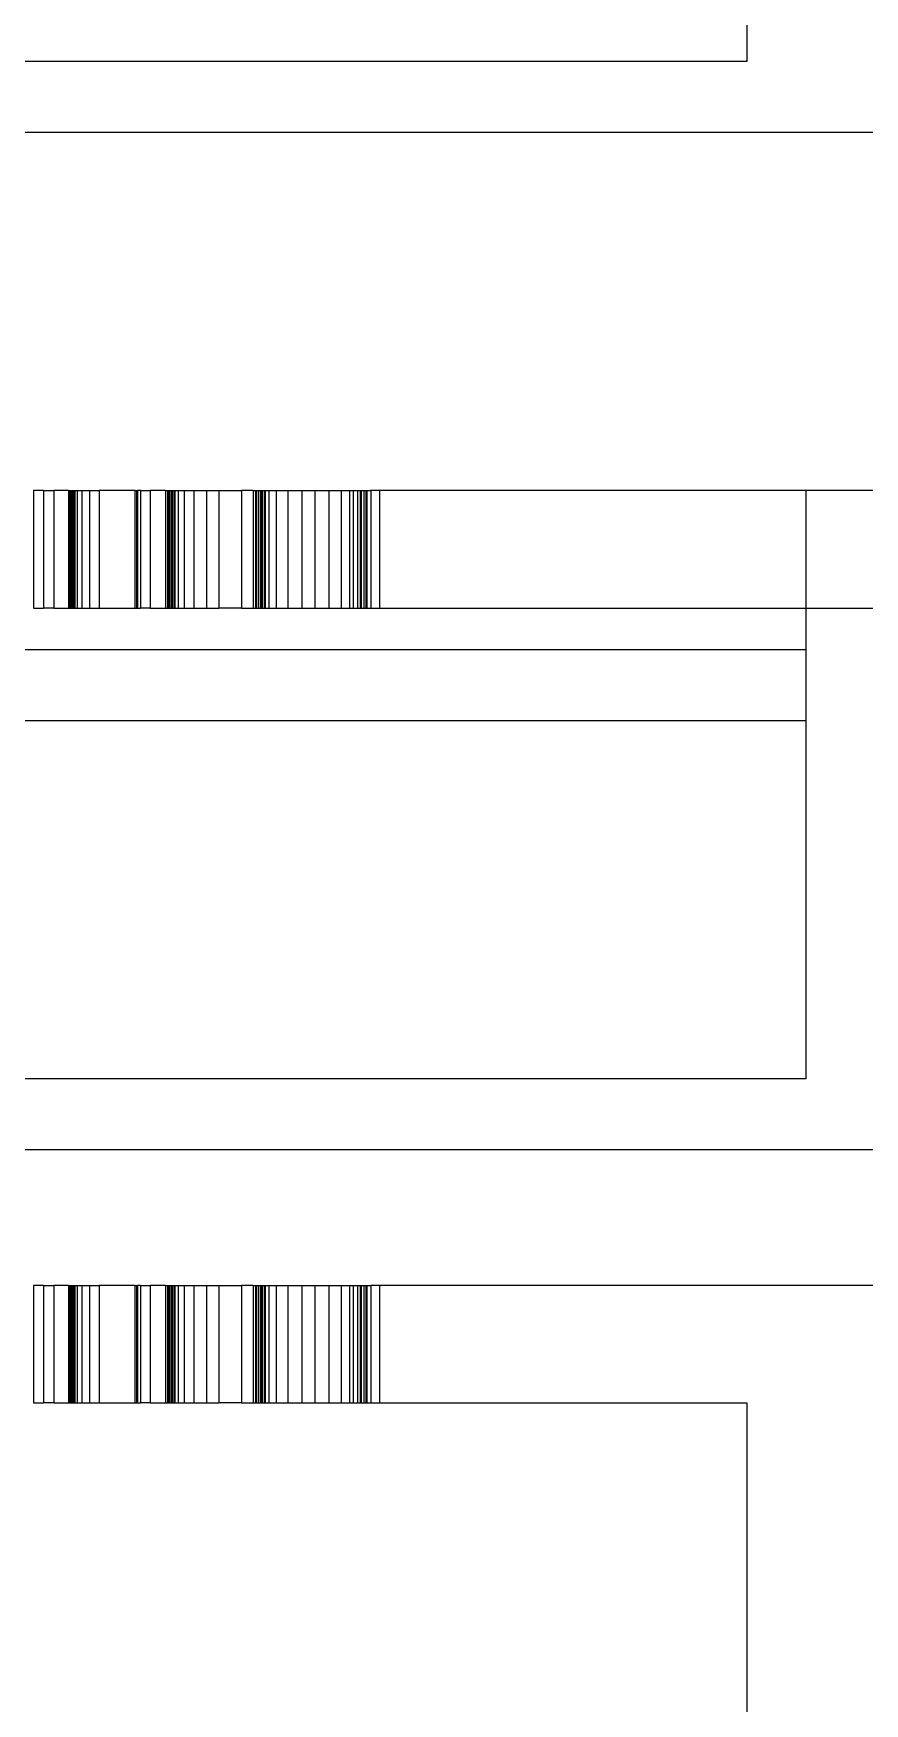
# Model space of a CAD drawing. Extents: x -3282 to 4846, y -1718 to 1845.
# Drawn here: x 3763.6 to 3834.2, y 842.1 to 984.1 of the extents above; entities that cross this region are included whole.
import ezdxf

# ---------------------------------------------------------------- set-up
doc = ezdxf.new("R2010")
doc.units = 0
doc.layers.get('0').update_dxf_attribs({"linetype": 'CONTINUOUS'})

msp = doc.modelspace()

# ---------------------------------------------------------------- linework, layer by layer
at = {"color": 1}
for p, q in [((3824.242788, 1081.661723), (3824.242788, 981.661723)), ((3824.242788, 981.661723), (3709.242788, 981.661723)), ((3709.242788, 975.661723), (3959.242788, 975.661723)), ((3763.569219, 945.189722), (3763.572924, 945.189722)), ((3763.572924, 945.189722), (3763.572924, 935.189722)), ((3764.43603, 945.189722), (3763.572924, 945.189722)), ((3764.43603, 945.189722), (3764.43603, 935.189722)), ((3764.43603, 945.189722), (3765.316665, 945.189722)), ((3765.316665, 945.189722), (3765.316665, 935.189722)), ((3766.565062, 945.189722), (3765.316665, 945.189722)), ((3766.565062, 945.189722), (3766.565062, 935.189722)), ((3766.565062, 945.189722), (3766.652487, 945.189722)), ((3766.652487, 945.189722), (3766.652487, 935.189722)), ((3766.652487, 945.189722), (3766.688294, 945.189722)), ((3766.688294, 945.189722), (3766.688294, 935.189722)), ((3766.688294, 945.189722), (3766.771182, 945.189722)), ((3766.771182, 945.189722), (3766.771182, 935.189722)), ((3766.771182, 945.189722), (3766.775072, 945.189722)), ((3766.775072, 945.189722), (3766.775072, 935.189722)), ((3766.775072, 945.189722), (3766.860446, 945.189722)), ((3766.860446, 945.189722), (3766.860446, 935.189722)), ((3766.860446, 945.189722), (3766.903508, 945.189722)), ((3766.903508, 945.189722), (3766.903508, 935.189722)), ((3766.903508, 945.189722), (3766.95605, 945.189722)), ((3766.95605, 945.189722), (3766.95605, 935.189722)), ((3766.95605, 945.189722), (3767.059802, 945.189722)), ((3767.059802, 945.189722), (3767.059802, 935.189722)), ((3767.059802, 945.189722), (3767.094121, 945.189722)), ((3767.094121, 945.189722), (3767.094121, 935.189722)), ((3767.094121, 945.189722), (3767.286995, 945.189722)), ((3767.286993, 945.189722), (3767.286993, 935.189722)), ((3767.286993, 945.189722), (3767.684926, 945.189722)), ((3767.684926, 945.189722), (3767.684926, 935.189722)), ((3767.684926, 945.189722), (3768.338644, 945.189722)), ((3768.338644, 945.189722), (3768.338644, 935.189722)), ((3768.338644, 945.189722), (3769.161335, 945.189722)), ((3772.219201, 945.189722), (3769.161335, 945.189722)), ((3769.161335, 945.189722), (3769.161335, 935.189722)), ((3772.219201, 945.189722), (3772.342434, 945.189722)), ((3772.219201, 935.189722), (3772.219201, 945.189722)), ((3772.342434, 945.189722), (3772.342434, 935.189722)), ((3772.342434, 945.189722), (3772.424794, 945.189722)), ((3772.424794, 945.189722), (3772.424794, 935.189722)), ((3772.666152, 945.189722), (3772.424794, 945.189722)), ((3772.666152, 945.189722), (3772.666152, 935.189722)), ((3772.666152, 945.189722), (3773.488625, 945.189722)), ((3773.488625, 945.189722), (3773.488625, 935.189722)), ((3774.808249, 945.189722), (3773.488625, 945.189722)), ((3774.808249, 945.189722), (3774.808249, 935.189722)), ((3774.808249, 945.189722), (3774.963934, 945.189722)), ((3774.963934, 945.189722), (3774.963934, 935.189722)), ((3774.963934, 945.189722), (3775.02134, 945.189722)), ((3775.02134, 945.189722), (3775.02134, 935.189722)), ((3775.02134, 945.189722), (3775.147672, 945.189722)), ((3775.147672, 945.189722), (3775.147672, 935.189722)), ((3775.147672, 945.189722), (3775.153462, 945.189722)), ((3775.153462, 945.189722), (3775.153462, 935.189722)), ((3775.153462, 945.189722), (3775.278387, 945.189722)), ((3775.278387, 945.189722), (3775.278387, 935.189722)), ((3775.278387, 945.189722), (3775.340157, 945.189722)), ((3775.340157, 945.189722), (3775.340157, 935.189722)), ((3775.340157, 945.189722), (3775.414654, 945.189722)), ((3775.414654, 945.189722), (3775.414654, 935.189722)), ((3775.414654, 945.189722), (3775.559468, 945.189722)), ((3775.559468, 945.189722), (3775.559468, 935.189722)), ((3775.559468, 945.189722), (3775.606809, 945.189722)), ((3775.606809, 945.189722), (3775.606809, 935.189722)), ((3775.606809, 945.189722), (3775.86881, 945.189722)), ((3775.868807, 945.189722), (3775.868807, 935.189722)), ((3775.868807, 945.189722), (3776.392812, 945.189722)), ((3776.392812, 945.189722), (3776.392812, 935.189722)), ((3776.392812, 945.189722), (3777.22398, 945.189722)), ((3777.22398, 945.189722), (3777.22398, 935.189722)), ((3777.22398, 945.189722), (3778.284887, 945.189722)), ((3778.284887, 945.189722), (3778.284887, 935.189722)), ((3778.284887, 945.189722), (3779.338744, 945.189722)), ((3779.338743, 945.189722), (3779.338743, 935.189722)), ((3779.338743, 945.189722), (3781.252573, 945.189722)), ((3781.252573, 945.189722), (3781.252573, 935.189722)), ((3782.242559, 945.189722), (3781.252573, 945.189722)), ((3782.242559, 945.189722), (3782.242559, 935.189722)), ((3782.242559, 945.189722), (3782.459699, 945.189722)), ((3782.459699, 945.189722), (3782.459699, 935.189722)), ((3782.459699, 945.189722), (3782.536195, 945.189722)), ((3782.536195, 945.189722), (3782.536195, 935.189722)), ((3782.536195, 945.189722), (3782.700451, 945.189722)), ((3782.700451, 945.189722), (3782.700451, 935.189722)), ((3782.700451, 945.189722), (3782.707888, 945.189722)), ((3782.707888, 945.189722), (3782.707888, 935.189722)), ((3782.707888, 945.189722), (3782.866903, 945.189722)), ((3782.866903, 945.189722), (3782.866903, 935.189722)), ((3782.866903, 945.189722), (3782.944683, 945.189722)), ((3782.944683, 945.189722), (3782.944683, 935.189722)), ((3782.944683, 945.189722), (3783.037877, 945.189722)), ((3783.037877, 945.189722), (3783.037877, 935.189722)), ((3783.037877, 945.189722), (3783.217425, 945.189722)), ((3783.217425, 945.189722), (3783.217425, 935.189722)), ((3783.217425, 945.189722), (3783.275719, 945.189722)), ((3783.275719, 945.189722), (3783.275719, 935.189722)), ((3783.275719, 945.189722), (3783.595396, 945.189722)), ((3783.595393, 945.189722), (3783.595393, 935.189722)), ((3783.595393, 945.189722), (3784.222568, 945.189722)), ((3784.222568, 945.189722), (3784.222568, 935.189722)), ((3784.222568, 945.189722), (3785.19486, 945.189722)), ((3785.19486, 945.189722), (3785.19486, 935.189722)), ((3785.19486, 945.189722), (3786.401156, 945.189722)), ((3786.401156, 945.189722), (3787.498227, 945.189722)), ((3786.401156, 945.189722), (3786.401156, 935.189722)), ((3787.498227, 945.189722), (3788.700948, 945.189722)), ((3787.498227, 945.189722), (3787.498227, 935.189722)), ((3788.700948, 945.189722), (3789.738761, 945.189722)), ((3788.700948, 945.189722), (3788.700948, 935.189722)), ((3789.738761, 945.189722), (3790.455441, 945.189722)), ((3789.738761, 945.189722), (3789.738761, 935.189722)), ((3790.455441, 945.189722), (3790.76207, 945.189722)), ((3790.455441, 945.189722), (3790.455441, 935.189722)), ((3790.76207, 945.189722), (3791.12884, 945.189722)), ((3790.76207, 945.189722), (3790.76207, 935.189722)), ((3791.12884, 945.189722), (3791.137872, 945.189722)), ((3791.12884, 945.189722), (3791.12884, 935.189722)), ((3791.137872, 945.189722), (3791.35887, 945.189722)), ((3791.137872, 945.189722), (3791.137872, 935.189722)), ((3791.35887, 945.189722), (3791.431291, 945.189722)), ((3791.35887, 945.189722), (3791.35887, 935.189722)), ((3791.431291, 945.189722), (3791.66885, 945.189722)), ((3791.431291, 945.189722), (3791.431291, 935.189722)), ((3791.66885, 945.189722), (3791.840868, 945.189722)), ((3791.66885, 945.189722), (3791.66885, 935.189722)), ((3791.840868, 945.189722), (3791.924475, 945.189722)), ((3791.840868, 945.189722), (3791.840868, 935.189722)), ((3791.924468, 945.189722), (3792.272762, 945.189722)), ((3791.924468, 945.189722), (3791.924468, 935.189722)), ((3792.992297, 945.189722), (3792.272762, 945.189722)), ((3792.272762, 945.189722), (3792.272762, 935.189722)), ((3792.992788, 945.189722), (3792.992788, 935.189722)), ((3792.992788, 945.189722), (3792.992788, 935.189722)), ((3875.492788, 945.189722), (3792.992788, 945.189722)), ((3829.242788, 945.189722), (3829.242788, 895.189722)), ((3839.242788, 945.189722), (3829.242788, 945.189722)), ((3829.242788, 945.189722), (3829.242788, 895.189722)), ((3763.569219, 935.189722), (3763.572924, 935.189722)), ((3763.572924, 935.189722), (3764.43603, 935.189722)), ((3765.316665, 935.189722), (3764.43603, 935.189722)), ((3765.316665, 935.189722), (3766.565062, 935.189722)), ((3766.565062, 935.189722), (3766.652487, 935.189722)), ((3766.652487, 935.189722), (3766.688294, 935.189722)), ((3766.688294, 935.189722), (3766.771182, 935.189722)), ((3766.771182, 935.189722), (3766.775072, 935.189722)), ((3766.775072, 935.189722), (3766.860446, 935.189722)), ((3766.860446, 935.189722), (3766.903508, 935.189722)), ((3766.903508, 935.189722), (3766.95605, 935.189722)), ((3766.95605, 935.189722), (3767.059802, 935.189722)), ((3767.059802, 935.189722), (3767.094121, 935.189722)), ((3767.094121, 935.189722), (3767.286995, 935.189722)), ((3767.286993, 935.189722), (3767.684926, 935.189722)), ((3767.684926, 935.189722), (3768.338644, 935.189722)), ((3768.338644, 935.189722), (3769.161335, 935.189722)), ((3769.161335, 935.189722), (3772.219201, 935.189722)), ((3772.219201, 935.189722), (3772.342434, 935.189722)), ((3772.342434, 935.189722), (3772.424794, 935.189722)), ((3772.424794, 935.189722), (3772.666152, 935.189722)), ((3773.488625, 935.189722), (3772.666152, 935.189722)), ((3773.488625, 935.189722), (3774.808249, 935.189722)), ((3774.808249, 935.189722), (3774.963934, 935.189722)), ((3774.963934, 935.189722), (3775.02134, 935.189722)), ((3775.02134, 935.189722), (3775.147672, 935.189722)), ((3775.147672, 935.189722), (3775.153462, 935.189722)), ((3775.153462, 935.189722), (3775.278387, 935.189722)), ((3775.278387, 935.189722), (3775.340157, 935.189722)), ((3775.340157, 935.189722), (3775.414654, 935.189722)), ((3775.414654, 935.189722), (3775.559468, 935.189722)), ((3775.559468, 935.189722), (3775.606809, 935.189722)), ((3775.606809, 935.189722), (3775.86881, 935.189722)), ((3775.868807, 935.189722), (3776.392812, 935.189722)), ((3776.392812, 935.189722), (3777.22398, 935.189722)), ((3777.22398, 935.189722), (3778.284887, 935.189722)), ((3778.284887, 935.189722), (3779.338744, 935.189722)), ((3781.252573, 935.189722), (3779.338743, 935.189722)), ((3781.252573, 935.189722), (3782.242559, 935.189722)), ((3782.242559, 935.189722), (3782.459699, 935.189722)), ((3782.459699, 935.189722), (3782.536195, 935.189722)), ((3782.536195, 935.189722), (3782.700451, 935.189722)), ((3782.700451, 935.189722), (3782.707888, 935.189722)), ((3782.707888, 935.189722), (3782.866903, 935.189722)), ((3782.866903, 935.189722), (3782.944683, 935.189722)), ((3782.944683, 935.189722), (3783.037877, 935.189722)), ((3783.037877, 935.189722), (3783.217425, 935.189722)), ((3783.217425, 935.189722), (3783.275719, 935.189722)), ((3783.275719, 935.189722), (3783.595396, 935.189722)), ((3783.595393, 935.189722), (3784.222568, 935.189722)), ((3784.222568, 935.189722), (3785.19486, 935.189722)), ((3785.19486, 935.189722), (3786.401156, 935.189722)), ((3786.401156, 935.189722), (3787.498227, 935.189722)), ((3787.498227, 935.189722), (3788.700948, 935.189722)), ((3788.700948, 935.189722), (3789.738761, 935.189722)), ((3789.738761, 935.189722), (3790.455441, 935.189722)), ((3790.455441, 935.189722), (3790.76207, 935.189722)), ((3790.76207, 935.189722), (3791.12884, 935.189722)), ((3791.12884, 935.189722), (3791.137872, 935.189722)), ((3791.137872, 935.189722), (3791.35887, 935.189722)), ((3791.35887, 935.189722), (3791.431291, 935.189722)), ((3791.431291, 935.189722), (3791.66885, 935.189722)), ((3791.66885, 935.189722), (3791.840868, 935.189722)), ((3791.840868, 935.189722), (3791.924475, 935.189722)), ((3791.924468, 935.189722), (3792.272762, 935.189722)), ((3792.272762, 935.189722), (3792.992297, 935.189722)), ((3792.992788, 935.189722), (3875.492788, 935.189722)), ((3829.242788, 931.661723), (3754.242788, 931.661723)), ((3754.242788, 925.661723), (3829.242788, 925.661723)), ((3829.242788, 895.189722), (3724.242788, 895.189722)), ((3724.242788, 889.189722), (3944.242788, 889.189722)), ((3763.569219, 877.63854), (3763.572924, 877.63854)), ((3763.569219, 877.63854), (3763.569219, 867.63854)), ((3764.43603, 877.63854), (3763.572924, 877.63854)), ((3763.572924, 877.63854), (3763.572924, 867.63854)), ((3764.43603, 877.63854), (3765.316665, 877.63854)), ((3764.43603, 877.63854), (3764.43603, 867.63854)), ((3766.565062, 877.63854), (3765.316665, 877.63854)), ((3765.316665, 877.63854), (3765.316665, 867.63854)), ((3766.565062, 877.63854), (3766.652487, 877.63854)), ((3766.565062, 877.63854), (3766.565062, 867.63854)), ((3766.652487, 877.63854), (3766.688294, 877.63854)), ((3766.652487, 877.63854), (3766.652487, 867.63854)), ((3766.688294, 877.63854), (3766.771182, 877.63854)), ((3766.688294, 877.63854), (3766.688294, 867.63854)), ((3766.771182, 877.63854), (3766.775072, 877.63854)), ((3766.771182, 877.63854), (3766.771182, 867.63854)), ((3766.775072, 877.63854), (3766.860446, 877.63854)), ((3766.775072, 877.63854), (3766.775072, 867.63854)), ((3766.860446, 877.63854), (3766.903508, 877.63854)), ((3766.860446, 877.63854), (3766.860446, 867.63854)), ((3766.903508, 877.63854), (3766.95605, 877.63854)), ((3766.903508, 877.63854), (3766.903508, 867.63854)), ((3766.95605, 877.63854), (3767.059802, 877.63854)), ((3766.95605, 877.63854), (3766.95605, 867.63854)), ((3767.059802, 877.63854), (3767.094121, 877.63854)), ((3767.059802, 877.63854), (3767.059802, 867.63854)), ((3767.094121, 877.63854), (3767.286995, 877.63854)), ((3767.094121, 877.63854), (3767.094121, 867.63854)), ((3767.286993, 877.63854), (3767.684926, 877.63854)), ((3767.286993, 877.63854), (3767.286993, 867.63854)), ((3767.684926, 877.63854), (3768.338644, 877.63854)), ((3767.684926, 877.63854), (3767.684926, 867.63854)), ((3768.338644, 877.63854), (3769.161335, 877.63854)), ((3768.338644, 877.63854), (3768.338644, 867.63854)), ((3769.161335, 877.63854), (3769.161335, 867.63854)), ((3772.219201, 877.63854), (3769.161335, 877.63854)), ((3772.219201, 877.63854), (3772.342434, 877.63854)), ((3772.219201, 867.63854), (3772.219201, 877.63854)), ((3772.342434, 877.63854), (3772.424794, 877.63854)), ((3772.342434, 877.63854), (3772.342434, 867.63854)), ((3772.666152, 877.63854), (3772.424794, 877.63854)), ((3772.424794, 877.63854), (3772.424794, 867.63854)), ((3772.666152, 877.63854), (3773.488625, 877.63854)), ((3772.666152, 877.63854), (3772.666152, 867.63854)), ((3774.808249, 877.63854), (3773.488625, 877.63854)), ((3773.488625, 877.63854), (3773.488625, 867.63854)), ((3774.808249, 877.63854), (3774.963934, 877.63854)), ((3774.808249, 877.63854), (3774.808249, 867.63854)), ((3774.963934, 877.63854), (3775.02134, 877.63854)), ((3774.963934, 877.63854), (3774.963934, 867.63854)), ((3775.02134, 877.63854), (3775.147672, 877.63854)), ((3775.02134, 877.63854), (3775.02134, 867.63854)), ((3775.147672, 877.63854), (3775.153462, 877.63854)), ((3775.147672, 877.63854), (3775.147672, 867.63854)), ((3775.153462, 877.63854), (3775.278387, 877.63854)), ((3775.153462, 877.63854), (3775.153462, 867.63854)), ((3775.278387, 877.63854), (3775.340157, 877.63854)), ((3775.278387, 877.63854), (3775.278387, 867.63854)), ((3775.340157, 877.63854), (3775.414654, 877.63854)), ((3775.340157, 877.63854), (3775.340157, 867.63854)), ((3775.414654, 877.63854), (3775.559468, 877.63854)), ((3775.414654, 877.63854), (3775.414654, 867.63854)), ((3775.559468, 877.63854), (3775.606809, 877.63854)), ((3775.559468, 877.63854), (3775.559468, 867.63854)), ((3775.606809, 877.63854), (3775.86881, 877.63854)), ((3775.606809, 877.63854), (3775.606809, 867.63854)), ((3775.868807, 877.63854), (3776.392812, 877.63854)), ((3775.868807, 877.63854), (3775.868807, 867.63854)), ((3776.392812, 877.63854), (3777.22398, 877.63854)), ((3776.392812, 877.63854), (3776.392812, 867.63854)), ((3777.22398, 877.63854), (3778.284887, 877.63854)), ((3777.22398, 877.63854), (3777.22398, 867.63854)), ((3778.284887, 877.63854), (3779.338744, 877.63854)), ((3778.284887, 877.63854), (3778.284887, 867.63854)), ((3779.338743, 877.63854), (3781.252573, 877.63854)), ((3779.338743, 877.63854), (3779.338743, 867.63854)), ((3782.242559, 877.63854), (3781.252573, 877.63854)), ((3781.252573, 877.63854), (3781.252573, 867.63854)), ((3782.242559, 877.63854), (3782.459699, 877.63854)), ((3782.242559, 877.63854), (3782.242559, 867.63854)), ((3782.459699, 877.63854), (3782.536195, 877.63854)), ((3782.459699, 877.63854), (3782.459699, 867.63854)), ((3782.536195, 877.63854), (3782.700451, 877.63854)), ((3782.536195, 877.63854), (3782.536195, 867.63854)), ((3782.700451, 877.63854), (3782.707888, 877.63854)), ((3782.700451, 877.63854), (3782.700451, 867.63854)), ((3782.707888, 877.63854), (3782.866903, 877.63854)), ((3782.707888, 877.63854), (3782.707888, 867.63854)), ((3782.866903, 877.63854), (3782.944683, 877.63854)), ((3782.866903, 877.63854), (3782.866903, 867.63854)), ((3782.944683, 877.63854), (3783.037877, 877.63854)), ((3782.944683, 877.63854), (3782.944683, 867.63854)), ((3783.037877, 877.63854), (3783.217425, 877.63854)), ((3783.037877, 877.63854), (3783.037877, 867.63854)), ((3783.217425, 877.63854), (3783.275719, 877.63854)), ((3783.217425, 877.63854), (3783.217425, 867.63854)), ((3783.275719, 877.63854), (3783.595396, 877.63854)), ((3783.275719, 877.63854), (3783.275719, 867.63854)), ((3783.595393, 877.63854), (3784.222568, 877.63854)), ((3783.595393, 877.63854), (3783.595393, 867.63854)), ((3784.222568, 877.63854), (3785.19486, 877.63854)), ((3784.222568, 877.63854), (3784.222568, 867.63854)), ((3785.19486, 877.63854), (3786.401156, 877.63854)), ((3785.19486, 877.63854), (3785.19486, 867.63854)), ((3786.401156, 877.63854), (3787.498227, 877.63854)), ((3786.401156, 877.63854), (3786.401156, 867.63854)), ((3787.498227, 877.63854), (3788.700948, 877.63854)), ((3787.498227, 877.63854), (3787.498227, 867.63854)), ((3788.700948, 877.63854), (3789.738761, 877.63854)), ((3788.700948, 877.63854), (3788.700948, 867.63854)), ((3789.738761, 877.63854), (3790.455441, 877.63854)), ((3789.738761, 877.63854), (3789.738761, 867.63854)), ((3790.455441, 877.63854), (3790.76207, 877.63854)), ((3790.455441, 877.63854), (3790.455441, 867.63854)), ((3790.76207, 877.63854), (3791.12884, 877.63854)), ((3790.76207, 877.63854), (3790.76207, 867.63854)), ((3791.12884, 877.63854), (3791.137872, 877.63854)), ((3791.12884, 877.63854), (3791.12884, 867.63854)), ((3791.137872, 877.63854), (3791.35887, 877.63854)), ((3791.137872, 877.63854), (3791.137872, 867.63854)), ((3791.35887, 877.63854), (3791.431291, 877.63854)), ((3791.35887, 877.63854), (3791.35887, 867.63854)), ((3791.431291, 877.63854), (3791.66885, 877.63854)), ((3791.431291, 877.63854), (3791.431291, 867.63854)), ((3791.66885, 877.63854), (3791.840868, 877.63854)), ((3791.66885, 877.63854), (3791.66885, 867.63854)), ((3791.840868, 877.63854), (3791.924475, 877.63854)), ((3791.840868, 877.63854), (3791.840868, 867.63854)), ((3791.924468, 877.63854), (3792.272762, 877.63854)), ((3791.924468, 877.63854), (3791.924468, 867.63854)), ((3792.992297, 877.63854), (3792.272762, 877.63854)), ((3792.272762, 877.63854), (3792.272762, 867.63854)), ((3792.992788, 877.63854), (3792.992788, 867.63854)), ((3792.992788, 877.63854), (3792.992788, 867.63854)), ((3875.492788, 877.63854), (3792.992788, 877.63854)), ((3763.569219, 867.63854), (3763.572924, 867.63854)), ((3763.572924, 867.63854), (3764.43603, 867.63854)), ((3765.316665, 867.63854), (3764.43603, 867.63854)), ((3765.316665, 867.63854), (3766.565062, 867.63854)), ((3766.565062, 867.63854), (3766.652487, 867.63854)), ((3766.652487, 867.63854), (3766.688294, 867.63854)), ((3766.688294, 867.63854), (3766.771182, 867.63854)), ((3766.771182, 867.63854), (3766.775072, 867.63854)), ((3766.775072, 867.63854), (3766.860446, 867.63854)), ((3766.860446, 867.63854), (3766.903508, 867.63854)), ((3766.903508, 867.63854), (3766.95605, 867.63854)), ((3766.95605, 867.63854), (3767.059802, 867.63854)), ((3767.059802, 867.63854), (3767.094121, 867.63854)), ((3767.094121, 867.63854), (3767.286995, 867.63854)), ((3767.286993, 867.63854), (3767.684926, 867.63854)), ((3767.684926, 867.63854), (3768.338644, 867.63854)), ((3768.338644, 867.63854), (3769.161335, 867.63854)), ((3769.161335, 867.63854), (3772.219201, 867.63854)), ((3772.219201, 867.63854), (3772.342434, 867.63854)), ((3772.342434, 867.63854), (3772.424794, 867.63854)), ((3772.424794, 867.63854), (3772.666152, 867.63854)), ((3773.488625, 867.63854), (3772.666152, 867.63854)), ((3773.488625, 867.63854), (3774.808249, 867.63854)), ((3774.808249, 867.63854), (3774.963934, 867.63854)), ((3774.963934, 867.63854), (3775.02134, 867.63854)), ((3775.02134, 867.63854), (3775.147672, 867.63854)), ((3775.147672, 867.63854), (3775.153462, 867.63854)), ((3775.153462, 867.63854), (3775.278387, 867.63854)), ((3775.278387, 867.63854), (3775.340157, 867.63854)), ((3775.340157, 867.63854), (3775.414654, 867.63854)), ((3775.414654, 867.63854), (3775.559468, 867.63854)), ((3775.559468, 867.63854), (3775.606809, 867.63854)), ((3775.606809, 867.63854), (3775.86881, 867.63854)), ((3775.868807, 867.63854), (3776.392812, 867.63854)), ((3776.392812, 867.63854), (3777.22398, 867.63854)), ((3777.22398, 867.63854), (3778.284887, 867.63854)), ((3778.284887, 867.63854), (3779.338744, 867.63854)), ((3781.252573, 867.63854), (3779.338743, 867.63854)), ((3781.252573, 867.63854), (3782.242559, 867.63854)), ((3782.242559, 867.63854), (3782.459699, 867.63854)), ((3782.459699, 867.63854), (3782.536195, 867.63854)), ((3782.536195, 867.63854), (3782.700451, 867.63854)), ((3782.700451, 867.63854), (3782.707888, 867.63854)), ((3782.707888, 867.63854), (3782.866903, 867.63854)), ((3782.866903, 867.63854), (3782.944683, 867.63854)), ((3782.944683, 867.63854), (3783.037877, 867.63854)), ((3783.037877, 867.63854), (3783.217425, 867.63854)), ((3783.217425, 867.63854), (3783.275719, 867.63854)), ((3783.275719, 867.63854), (3783.595396, 867.63854)), ((3783.595393, 867.63854), (3784.222568, 867.63854)), ((3784.222568, 867.63854), (3785.19486, 867.63854)), ((3785.19486, 867.63854), (3786.401156, 867.63854)), ((3786.401156, 867.63854), (3787.498227, 867.63854)), ((3787.498227, 867.63854), (3788.700948, 867.63854)), ((3788.700948, 867.63854), (3789.738761, 867.63854)), ((3789.738761, 867.63854), (3790.455441, 867.63854)), ((3790.455441, 867.63854), (3790.76207, 867.63854)), ((3790.76207, 867.63854), (3791.12884, 867.63854)), ((3791.12884, 867.63854), (3791.137872, 867.63854)), ((3791.137872, 867.63854), (3791.35887, 867.63854)), ((3791.35887, 867.63854), (3791.431291, 867.63854)), ((3791.431291, 867.63854), (3791.66885, 867.63854)), ((3791.66885, 867.63854), (3791.840868, 867.63854)), ((3791.840868, 867.63854), (3791.924475, 867.63854)), ((3791.924468, 867.63854), (3792.272762, 867.63854)), ((3792.272762, 867.63854), (3792.992788, 867.63854)), ((3792.992788, 867.63854), (3824.242788, 867.63854)), ((3824.242788, 867.63854), (3824.242788, 717.63854))]:
    msp.add_line(p, q, dxfattribs=at)

doc.saveas('drawing.dxf')
